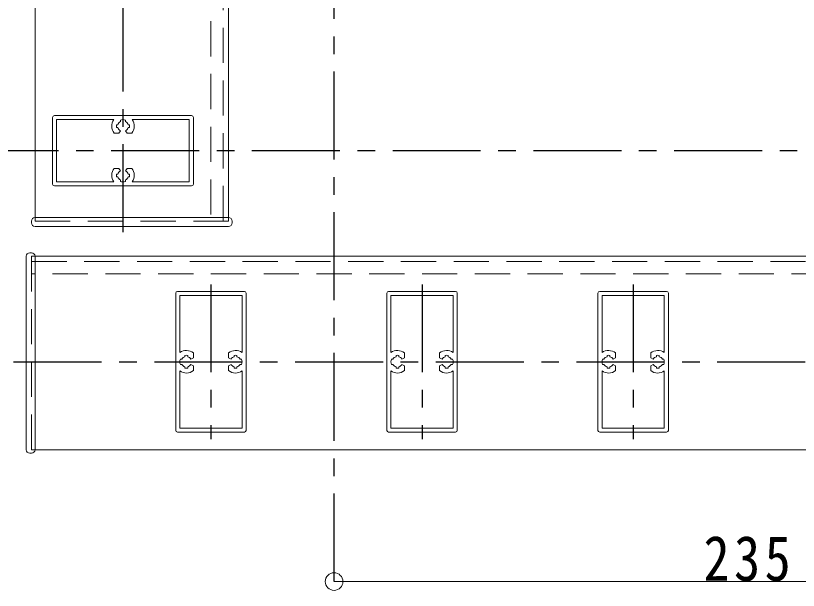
# Model space of a CAD drawing. Units: millimetres at full size, sheet at 1:5; details may follow other scales. Extents: x -1050 to 1050, y -742 to 742.
# Drawn here: x -327.5 to -105, y -376.8 to -213.4 of the extents above; entities that cross this region are included whole.
import ezdxf

# ---------------------------------------------------------------- set-up
doc = ezdxf.new("R2010")
doc.units = ezdxf.units.MM
doc.header["$LTSCALE"] = 5
doc.linetypes.add('CHAIN1', pattern=[8, 5, -1, 1, -1])
doc.linetypes.add('DASHED2', pattern=[3, 2, -1])
doc.layers.add('0-0_通り芯', color=7, linetype='CHAIN1')
for name, color, linetype, lineweight in [('0-3_寸法', 54, 'Continuous', 20), ('0-4_手摺部材', 92, 'Continuous', 20), ('0-5_手すり子', 12, 'Continuous', 20)]:
    doc.layers.add(name, color=color, linetype=linetype, lineweight=lineweight)
doc.styles.add('ＭＳ ゴシック', font='')
doc.styles.get('ＭＳ ゴシック').set_extended_font_data('MS Gothic')

# ---------------------------------------------------------------- blocks, each defined once
blk = doc.blocks.new('dimension_origin')
at = {"color": 0, "linetype": 'Continuous', "lineweight": -2}
blk.add_circle((0, 0), 1.25, dxfattribs=at)

msp = doc.modelspace()

# ---------------------------------------------------------------- linework, layer by layer
at = {"layer": '0-0_通り芯'}
for p, q in [((-296.98, -49.936), (-296.98, -276.504)), ((-236.98, -374.293), (-236.98, -49.936)), ((924.67, -251.793), (-362.5, -251.793)), ((-271.98, -289.793), (-271.98, -333.793)), ((-211.98, -289.793), (-211.98, -333.793)), ((-151.98, -289.793), (-151.98, -333.793)), ((-328.068, -311.793), (919.731, -311.793))]:
    msp.add_line(p, q, dxfattribs=at)
at = {"layer": '0-3_寸法'}
msp.add_line((-236.98, -374.293), (-1.98, -374.293), dxfattribs=at)
at = {"layer": '0-4_手摺部材'}
for p, q in [((-321.98, -270.793), (-321.98, -49.936)), ((-266.98, -49.936), (-266.98, -270.793)), ((-321.98, -270.793), (-266.98, -270.793)), ((-322.98, -271.793), (-322.98, -272.293)), ((-266.98, -273.293), (-321.98, -273.293)), ((-265.98, -271.793), (-265.98, -272.293)), ((-324.48, -336.793), (-324.48, -281.793)), ((-322.98, -280.793), (-323.48, -280.793)), ((-321.98, -281.793), (-321.98, -336.793)), ((98.02, -281.793), (-321.98, -281.793)), ((-322.98, -337.793), (-323.48, -337.793)), ((-321.98, -336.793), (98.02, -336.793))]:
    msp.add_line(p, q, dxfattribs=at)
at = {"layer": '0-4_手摺部材', "linetype": 'DASHED2'}
for p, q in [((-271.98, -49.936), (-271.98, -271.793)), ((-268.48, -271.793), (-268.48, -49.936)), ((-321.98, -270.793), (-321.98, -271.793)), ((-266.98, -270.793), (-266.98, -271.793)), ((-321.98, -271.793), (-266.98, -271.793)), ((-322.98, -283.293), (98.02, -283.293)), ((98.02, -286.793), (-322.98, -286.793)), ((-321.98, -336.793), (-322.98, -336.793))]:
    msp.add_line(p, q, dxfattribs=at)
msp.add_lwpolyline([(-321.98, -281.793), (-322.98, -281.793), (-322.98, -336.793)], dxfattribs=at)
at = {"layer": '0-4_手摺部材'}
for centre, start, end in [((-321.98, -271.793), 90, 180), ((-266.98, -271.793), 0, 90), ((-321.98, -272.293), 180, 270), ((-266.98, -272.293), 270, 360), ((-323.48, -281.793), 90, 180), ((-322.98, -281.793), 0, 90), ((-323.48, -336.793), 180, 270), ((-322.98, -336.793), 270, 0)]:
    msp.add_arc(centre, 1, start, end, dxfattribs=at)
at = {"layer": '0-5_手すり子'}
for p, q in [((-316.98, -242.293), (-316.98, -251.793)), ((-296.98, -241.793), (-316.48, -241.793)), ((-296.98, -241.793), (-277.48, -241.793)), ((-276.98, -242.293), (-276.98, -251.793)), ((-315.83, -242.943), (-315.83, -251.793)), ((-299.591, -242.943), (-315.83, -242.943)), ((-298.429, -244.405), (-298.789, -244.405)), ((-297.73, -243.102), (-297.73, -243.494)), ((-296.23, -243.102), (-296.23, -243.494)), ((-295.531, -244.405), (-295.171, -244.405)), ((-294.369, -242.943), (-278.13, -242.943)), ((-278.13, -242.943), (-278.13, -251.793)), ((-298.135, -246.793), (-299.478, -246.793)), ((-298.429, -245.181), (-298.789, -245.181)), ((-298.135, -246.793), (-297.73, -246.092)), ((-295.825, -246.793), (-296.23, -246.092)), ((-295.825, -246.793), (-294.482, -246.793)), ((-295.531, -245.181), (-295.171, -245.181)), ((-316.98, -261.293), (-316.98, -251.793)), ((-315.83, -260.643), (-315.83, -251.793)), ((-278.13, -260.643), (-278.13, -251.793)), ((-276.98, -261.293), (-276.98, -251.793)), ((-298.135, -256.793), (-299.478, -256.793)), ((-298.135, -256.793), (-297.73, -257.494)), ((-295.825, -256.793), (-296.23, -257.494)), ((-295.825, -256.793), (-294.482, -256.793)), ((-298.429, -258.405), (-298.789, -258.405)), ((-298.429, -259.181), (-298.789, -259.181)), ((-297.73, -260.484), (-297.73, -260.092)), ((-296.23, -260.484), (-296.23, -260.092)), ((-295.531, -258.405), (-295.171, -258.405)), ((-295.531, -259.181), (-295.171, -259.181)), ((-296.98, -261.793), (-316.48, -261.793)), ((-299.591, -260.643), (-315.83, -260.643)), ((-296.98, -261.793), (-277.48, -261.793)), ((-294.369, -260.643), (-278.13, -260.643)), ((-281.98, -311.793), (-281.98, -292.293)), ((-281.48, -291.793), (-271.98, -291.793)), ((-280.83, -292.943), (-271.98, -292.943)), ((-280.83, -309.182), (-280.83, -292.943)), ((-262.48, -291.793), (-271.98, -291.793)), ((-263.13, -292.943), (-271.98, -292.943)), ((-263.13, -309.182), (-263.13, -292.943)), ((-261.98, -311.793), (-261.98, -292.293)), ((-221.98, -311.793), (-221.98, -292.293)), ((-221.48, -291.793), (-211.98, -291.793)), ((-220.83, -292.943), (-211.98, -292.943)), ((-220.83, -309.182), (-220.83, -292.943)), ((-202.48, -291.793), (-211.98, -291.793)), ((-203.13, -292.943), (-211.98, -292.943)), ((-203.13, -309.182), (-203.13, -292.943)), ((-201.98, -311.793), (-201.98, -292.293)), ((-161.98, -311.793), (-161.98, -292.293)), ((-161.48, -291.793), (-151.98, -291.793)), ((-160.83, -292.943), (-151.98, -292.943)), ((-160.83, -309.182), (-160.83, -292.943)), ((-142.48, -291.793), (-151.98, -291.793)), ((-143.13, -292.943), (-151.98, -292.943)), ((-143.13, -309.182), (-143.13, -292.943)), ((-141.98, -311.793), (-141.98, -292.293)), ((-280.671, -311.043), (-280.279, -311.043)), ((-279.368, -310.344), (-279.368, -309.984)), ((-278.592, -310.344), (-278.592, -309.984)), ((-276.98, -310.638), (-277.681, -311.043)), ((-276.98, -310.638), (-276.98, -309.295)), ((-266.98, -310.638), (-266.98, -309.295)), ((-266.98, -310.638), (-266.279, -311.043)), ((-265.368, -310.344), (-265.368, -309.984)), ((-264.592, -310.344), (-264.592, -309.984)), ((-263.289, -311.043), (-263.681, -311.043)), ((-220.671, -311.043), (-220.279, -311.043)), ((-219.368, -310.344), (-219.368, -309.984)), ((-218.592, -310.344), (-218.592, -309.984)), ((-216.98, -310.638), (-217.681, -311.043)), ((-216.98, -310.638), (-216.98, -309.295)), ((-206.98, -310.638), (-206.98, -309.295)), ((-206.98, -310.638), (-206.279, -311.043)), ((-205.368, -310.344), (-205.368, -309.984)), ((-204.592, -310.344), (-204.592, -309.984)), ((-203.289, -311.043), (-203.681, -311.043)), ((-160.671, -311.043), (-160.279, -311.043)), ((-159.368, -310.344), (-159.368, -309.984)), ((-158.592, -310.344), (-158.592, -309.984)), ((-156.98, -310.638), (-157.681, -311.043)), ((-156.98, -310.638), (-156.98, -309.295)), ((-146.98, -310.638), (-146.98, -309.295)), ((-146.98, -310.638), (-146.279, -311.043)), ((-145.368, -310.344), (-145.368, -309.984)), ((-144.592, -310.344), (-144.592, -309.984)), ((-143.289, -311.043), (-143.681, -311.043)), ((-281.98, -311.793), (-281.98, -331.293)), ((-280.671, -312.543), (-280.279, -312.543)), ((-279.368, -313.242), (-279.368, -313.602)), ((-278.592, -313.242), (-278.592, -313.602)), ((-276.98, -312.948), (-277.681, -312.543)), ((-276.98, -312.948), (-276.98, -314.291)), ((-266.98, -312.948), (-266.279, -312.543)), ((-266.98, -312.948), (-266.98, -314.291)), ((-265.368, -313.242), (-265.368, -313.602)), ((-264.592, -313.242), (-264.592, -313.602)), ((-263.289, -312.543), (-263.681, -312.543)), ((-261.98, -311.793), (-261.98, -331.293)), ((-221.98, -311.793), (-221.98, -331.293)), ((-220.671, -312.543), (-220.279, -312.543)), ((-219.368, -313.242), (-219.368, -313.602)), ((-218.592, -313.242), (-218.592, -313.602)), ((-216.98, -312.948), (-217.681, -312.543)), ((-216.98, -312.948), (-216.98, -314.291)), ((-206.98, -312.948), (-206.279, -312.543)), ((-206.98, -312.948), (-206.98, -314.291)), ((-205.368, -313.242), (-205.368, -313.602)), ((-204.592, -313.242), (-204.592, -313.602)), ((-203.289, -312.543), (-203.681, -312.543)), ((-201.98, -311.793), (-201.98, -331.293)), ((-161.98, -311.793), (-161.98, -331.293)), ((-160.671, -312.543), (-160.279, -312.543)), ((-159.368, -313.242), (-159.368, -313.602)), ((-158.592, -313.242), (-158.592, -313.602)), ((-156.98, -312.948), (-157.681, -312.543)), ((-156.98, -312.948), (-156.98, -314.291)), ((-146.98, -312.948), (-146.279, -312.543)), ((-146.98, -312.948), (-146.98, -314.291)), ((-145.368, -313.242), (-145.368, -313.602)), ((-144.592, -313.242), (-144.592, -313.602)), ((-143.289, -312.543), (-143.681, -312.543)), ((-141.98, -311.793), (-141.98, -331.293)), ((-280.83, -314.404), (-280.83, -330.643)), ((-263.13, -314.404), (-263.13, -330.643)), ((-220.83, -314.404), (-220.83, -330.643)), ((-203.13, -314.404), (-203.13, -330.643)), ((-160.83, -314.404), (-160.83, -330.643)), ((-143.13, -314.404), (-143.13, -330.643)), ((-280.83, -330.643), (-271.98, -330.643)), ((-263.13, -330.643), (-271.98, -330.643)), ((-220.83, -330.643), (-211.98, -330.643)), ((-203.13, -330.643), (-211.98, -330.643)), ((-160.83, -330.643), (-151.98, -330.643)), ((-143.13, -330.643), (-151.98, -330.643)), ((-281.48, -331.793), (-271.98, -331.793)), ((-262.48, -331.793), (-271.98, -331.793)), ((-221.48, -331.793), (-211.98, -331.793)), ((-202.48, -331.793), (-211.98, -331.793)), ((-161.48, -331.793), (-151.98, -331.793)), ((-142.48, -331.793), (-151.98, -331.793))]:
    msp.add_line(p, q, dxfattribs=at)
for centre, radius, start, end in [((-316.48, -242.293), 0.5, 90, 180), ((-277.48, -242.293), 0.5, 0, 90), ((-296.98, -244.793), 3.2, 144.68123, 218.68219), ((-296.98, -244.793), 1.85, 167.8863, 192.11381), ((-296.98, -244.793), 1.5, 120.00002, 165.00007), ((-296.98, -244.793), 1.85, 90, 113.91655), ((-296.98, -244.793), 1.85, 66.08345, 90), ((-296.98, -244.793), 1.5, 14.99993, 59.99998), ((-296.98, -244.793), 1.85, 347.88619, 12.1137), ((-296.98, -244.793), 3.2, 321.31781, 35.31877), ((-296.98, -244.793), 1.5, 195.00008, 240.00002), ((-296.98, -244.793), 1.5, 299.99998, 344.99992), ((-296.98, -258.793), 3.2, 141.31781, 215.31877), ((-296.98, -258.793), 1.5, 119.99998, 164.99992), ((-296.98, -258.793), 1.5, 15.00008, 60.00002), ((-296.98, -258.793), 3.2, 324.68123, 38.68219), ((-296.98, -258.793), 1.85, 167.88619, 192.1137), ((-296.98, -258.793), 1.5, 194.99993, 239.99998), ((-296.98, -258.793), 1.5, 300.00002, 345.00007), ((-296.98, -258.793), 1.85, 347.8863, 12.11381), ((-316.48, -261.293), 0.5, 180, 270), ((-296.98, -258.793), 1.85, 246.08345, 270), ((-296.98, -258.793), 1.85, 270, 293.91655), ((-277.48, -261.293), 0.5, 270, 360), ((-281.48, -292.293), 0.5, 90, 180), ((-262.48, -292.293), 0.5, 0, 90), ((-221.48, -292.293), 0.5, 90, 180), ((-202.48, -292.293), 0.5, 0, 90), ((-161.48, -292.293), 0.5, 90, 180), ((-142.48, -292.293), 0.5, 0, 90), ((-278.98, -311.793), 3.2, 51.31781, 125.31877), ((-264.98, -311.793), 3.2, 54.68123, 128.68219), ((-218.98, -311.793), 3.2, 51.31781, 125.31877), ((-204.98, -311.793), 3.2, 54.68123, 128.68219), ((-158.98, -311.793), 3.2, 51.31781, 125.31877), ((-144.98, -311.793), 3.2, 54.68123, 128.68219), ((-278.98, -311.793), 1.85, 156.08345, 180), ((-278.98, -311.793), 1.5, 104.99993, 149.99998), ((-278.98, -311.793), 1.85, 77.88619, 102.1137), ((-278.98, -311.793), 1.5, 29.99998, 74.99992), ((-264.98, -311.793), 1.5, 105.00008, 150.00002), ((-264.98, -311.793), 1.85, 77.8863, 102.11381), ((-264.98, -311.793), 1.5, 30.00002, 75.00007), ((-264.98, -311.793), 1.85, 0, 23.91655), ((-218.98, -311.793), 1.85, 156.08345, 180), ((-218.98, -311.793), 1.5, 104.99993, 149.99998), ((-218.98, -311.793), 1.85, 77.88619, 102.1137), ((-218.98, -311.793), 1.5, 29.99998, 74.99992), ((-204.98, -311.793), 1.5, 105.00008, 150.00002), ((-204.98, -311.793), 1.85, 77.8863, 102.11381), ((-204.98, -311.793), 1.5, 30.00002, 75.00007), ((-204.98, -311.793), 1.85, 0, 23.91655), ((-158.98, -311.793), 1.85, 156.08345, 180), ((-158.98, -311.793), 1.5, 104.99993, 149.99998), ((-158.98, -311.793), 1.85, 77.88619, 102.1137), ((-158.98, -311.793), 1.5, 29.99998, 74.99992), ((-144.98, -311.793), 1.5, 105.00008, 150.00002), ((-144.98, -311.793), 1.85, 77.8863, 102.11381), ((-144.98, -311.793), 1.5, 30.00002, 75.00007), ((-144.98, -311.793), 1.85, 0, 23.91655), ((-278.98, -311.793), 1.85, 180, 203.91655), ((-278.98, -311.793), 1.5, 210.00002, 255.00007), ((-278.98, -311.793), 1.85, 257.8863, 282.11381), ((-278.98, -311.793), 1.5, 285.00008, 330.00002), ((-264.98, -311.793), 1.5, 209.99998, 254.99992), ((-264.98, -311.793), 1.85, 257.88619, 282.1137), ((-264.98, -311.793), 1.5, 284.99993, 329.99998), ((-264.98, -311.793), 1.85, 336.08345, 360), ((-218.98, -311.793), 1.85, 180, 203.91655), ((-218.98, -311.793), 1.5, 210.00002, 255.00007), ((-218.98, -311.793), 1.85, 257.8863, 282.11381), ((-218.98, -311.793), 1.5, 285.00008, 330.00002), ((-204.98, -311.793), 1.5, 209.99998, 254.99992), ((-204.98, -311.793), 1.85, 257.88619, 282.1137), ((-204.98, -311.793), 1.5, 284.99993, 329.99998), ((-204.98, -311.793), 1.85, 336.08345, 360), ((-158.98, -311.793), 1.85, 180, 203.91655), ((-158.98, -311.793), 1.5, 210.00002, 255.00007), ((-158.98, -311.793), 1.85, 257.8863, 282.11381), ((-158.98, -311.793), 1.5, 285.00008, 330.00002), ((-144.98, -311.793), 1.5, 209.99998, 254.99992), ((-144.98, -311.793), 1.85, 257.88619, 282.1137), ((-144.98, -311.793), 1.5, 284.99993, 329.99998), ((-144.98, -311.793), 1.85, 336.08345, 360), ((-278.98, -311.793), 3.2, 234.68123, 308.68219), ((-264.98, -311.793), 3.2, 231.31781, 305.31877), ((-218.98, -311.793), 3.2, 234.68123, 308.68219), ((-204.98, -311.793), 3.2, 231.31781, 305.31877), ((-158.98, -311.793), 3.2, 234.68123, 308.68219), ((-144.98, -311.793), 3.2, 231.31781, 305.31877), ((-281.48, -331.293), 0.5, 180, 270), ((-262.48, -331.293), 0.5, 270, 360), ((-221.48, -331.293), 0.5, 180, 270), ((-202.48, -331.293), 0.5, 270, 360), ((-161.48, -331.293), 0.5, 180, 270), ((-142.48, -331.293), 0.5, 270, 360)]:
    msp.add_arc(centre, radius, start, end, dxfattribs=at)

# ---------------------------------------------------------------- block references
at = {"layer": '0-3_寸法', "xscale": 2, "yscale": 2}
msp.add_blockref('dimension_origin', (-236.98, -374.293), dxfattribs=at)

# ---------------------------------------------------------------- texts
at = {"layer": '0-3_寸法', "insert": (-131.98, -374.293), "char_height": 12.83, "attachment_point": 7, "style": 'ＭＳ ゴシック'}
msp.add_mtext('\\T1.17;\\W0.85;235', dxfattribs=at)

doc.saveas('drawing.dxf')
